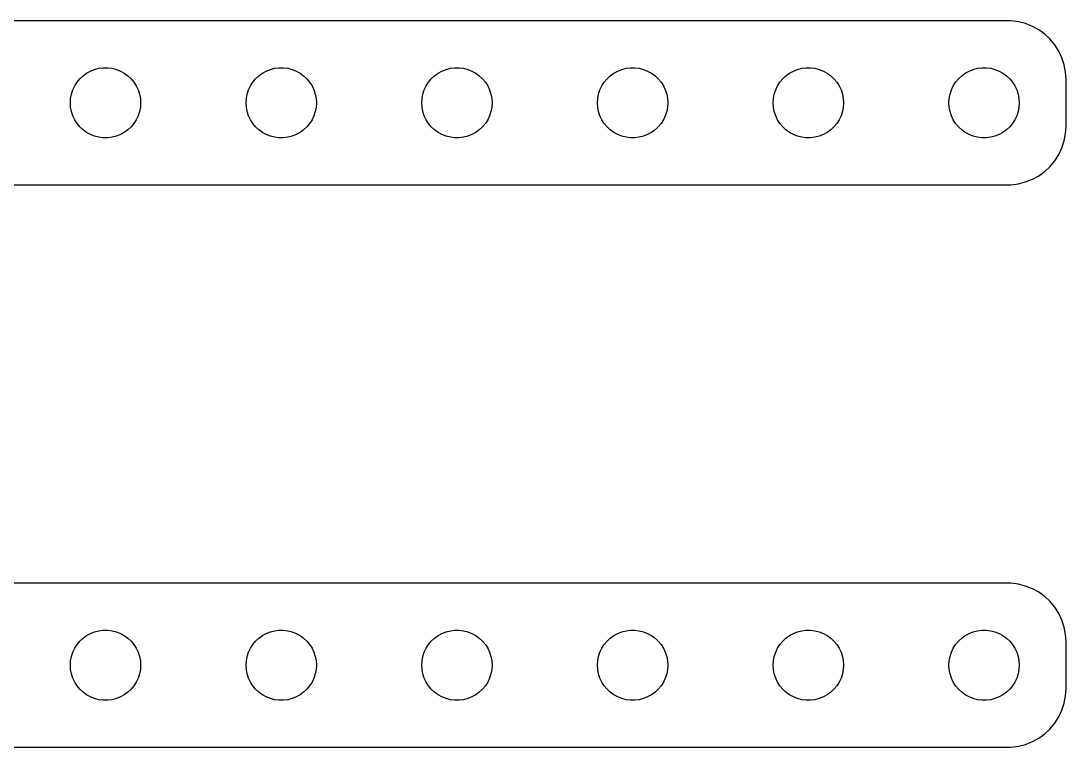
# Model space of a CAD drawing. Header units: metres. Extents: x -86 to 86, y 45 to 75.
# Drawn here: x 41.39 to 86, y 44.5 to 75.5 of the extents above; entities that cross this region are included whole.
import ezdxf

# ---------------------------------------------------------------- set-up
doc = ezdxf.new("R2010")
doc.units = ezdxf.units.M

msp = doc.modelspace()

# ---------------------------------------------------------------- linework, layer by layer
for p, q in [((83.657, 75.4951), (-83.657, 75.4951)), ((83.9684, 75.4557), (83.657, 75.4951)), ((84.2725, 75.3776), (83.9684, 75.4557)), ((84.5644, 75.2621), (84.2725, 75.3776)), ((84.8396, 75.1108), (84.5644, 75.2621)), ((85.0936, 74.9263), (84.8396, 75.1108)), ((85.3224, 74.7114), (85.0936, 74.9263)), ((85.5225, 74.4695), (85.3224, 74.7114)), ((85.6908, 74.2044), (85.5225, 74.4695)), ((85.8244, 73.9203), (85.6908, 74.2044)), ((85.9214, 73.6217), (85.8244, 73.9203)), ((85.9803, 73.3133), (85.9214, 73.6217)), ((44.0439, 73.1558), (44.1963, 73.2665)), ((44.1963, 73.2665), (44.3613, 73.3572)), ((44.3613, 73.3572), (44.5365, 73.4266)), ((44.5365, 73.4266), (44.7189, 73.4734)), ((44.7189, 73.4734), (44.9058, 73.497)), ((44.9058, 73.497), (45.0942, 73.497)), ((45.0942, 73.497), (45.2811, 73.4734)), ((45.2811, 73.4734), (45.4635, 73.4266)), ((45.4635, 73.4266), (45.6387, 73.3572)), ((45.6387, 73.3572), (45.8037, 73.2665)), ((45.8037, 73.2665), (45.9561, 73.1558)), ((51.5439, 73.1558), (51.6963, 73.2665)), ((51.6963, 73.2665), (51.8613, 73.3572)), ((51.8613, 73.3572), (52.0365, 73.4266)), ((52.0365, 73.4266), (52.2189, 73.4734)), ((52.2189, 73.4734), (52.4058, 73.497)), ((52.4058, 73.497), (52.5942, 73.497)), ((52.5942, 73.497), (52.7811, 73.4734)), ((52.7811, 73.4734), (52.9635, 73.4266)), ((52.9635, 73.4266), (53.1387, 73.3572)), ((53.1387, 73.3572), (53.3037, 73.2665)), ((53.3037, 73.2665), (53.4561, 73.1558)), ((59.0439, 73.1558), (59.1963, 73.2665)), ((59.1963, 73.2665), (59.3613, 73.3572)), ((59.3613, 73.3572), (59.5365, 73.4266)), ((59.5365, 73.4266), (59.7189, 73.4734)), ((59.7189, 73.4734), (59.9058, 73.497)), ((59.9058, 73.497), (60.0942, 73.497)), ((60.0942, 73.497), (60.2811, 73.4734)), ((60.2811, 73.4734), (60.4635, 73.4266)), ((60.4635, 73.4266), (60.6387, 73.3572)), ((60.6387, 73.3572), (60.8037, 73.2665)), ((60.8037, 73.2665), (60.9561, 73.1558)), ((66.5439, 73.1558), (66.6963, 73.2665)), ((66.6963, 73.2665), (66.8613, 73.3572)), ((66.8613, 73.3572), (67.0365, 73.4266)), ((67.0365, 73.4266), (67.2189, 73.4734)), ((67.2189, 73.4734), (67.4058, 73.497)), ((67.4058, 73.497), (67.5942, 73.497)), ((67.5942, 73.497), (67.7811, 73.4734)), ((67.7811, 73.4734), (67.9635, 73.4266)), ((67.9635, 73.4266), (68.1387, 73.3572)), ((68.1387, 73.3572), (68.3037, 73.2665)), ((68.3037, 73.2665), (68.4561, 73.1558)), ((74.0439, 73.1558), (74.1963, 73.2665)), ((74.1963, 73.2665), (74.3613, 73.3572)), ((74.3613, 73.3572), (74.5365, 73.4266)), ((74.5365, 73.4266), (74.7189, 73.4734)), ((74.7189, 73.4734), (74.9058, 73.497)), ((74.9058, 73.497), (75.0942, 73.497)), ((75.0942, 73.497), (75.2811, 73.4734)), ((75.2811, 73.4734), (75.4635, 73.4266)), ((75.4635, 73.4266), (75.6387, 73.3572)), ((75.6387, 73.3572), (75.8037, 73.2665)), ((75.8037, 73.2665), (75.9561, 73.1558)), ((81.5439, 73.1558), (81.6963, 73.2665)), ((81.6963, 73.2665), (81.8613, 73.3572)), ((81.8613, 73.3572), (82.0365, 73.4266)), ((82.0365, 73.4266), (82.2189, 73.4734)), ((82.2189, 73.4734), (82.4058, 73.497)), ((82.4058, 73.497), (82.5942, 73.497)), ((82.5942, 73.497), (82.7811, 73.4734)), ((82.7811, 73.4734), (82.9635, 73.4266)), ((82.9635, 73.4266), (83.1387, 73.3572)), ((83.1387, 73.3572), (83.3037, 73.2665)), ((83.3037, 73.2665), (83.4561, 73.1558)), ((86, 73), (85.9803, 73.3133)), ((43.6053, 72.5522), (43.6855, 72.7226)), ((43.6855, 72.7226), (43.7865, 72.8817)), ((43.7865, 72.8817), (43.9065, 73.0268)), ((43.9065, 73.0268), (44.0439, 73.1558)), ((45.9561, 73.1558), (46.0934, 73.0268)), ((46.0934, 73.0268), (46.2135, 72.8817)), ((46.2135, 72.8817), (46.3145, 72.7226)), ((46.3145, 72.7226), (46.3947, 72.5522)), ((51.1053, 72.5522), (51.1855, 72.7226)), ((51.1855, 72.7226), (51.2865, 72.8817)), ((51.2865, 72.8817), (51.4065, 73.0268)), ((51.4065, 73.0268), (51.5439, 73.1558)), ((53.4561, 73.1558), (53.5934, 73.0268)), ((53.5934, 73.0268), (53.7135, 72.8817)), ((53.7135, 72.8817), (53.8145, 72.7226)), ((53.8145, 72.7226), (53.8947, 72.5522)), ((58.6053, 72.5522), (58.6855, 72.7226)), ((58.6855, 72.7226), (58.7865, 72.8817)), ((58.7865, 72.8817), (58.9065, 73.0268)), ((58.9065, 73.0268), (59.0439, 73.1558)), ((60.9561, 73.1558), (61.0934, 73.0268)), ((61.0934, 73.0268), (61.2135, 72.8817)), ((61.2135, 72.8817), (61.3145, 72.7226)), ((61.3145, 72.7226), (61.3947, 72.5522)), ((66.1053, 72.5522), (66.1855, 72.7226)), ((66.1855, 72.7226), (66.2865, 72.8817)), ((66.2865, 72.8817), (66.4065, 73.0268)), ((66.4065, 73.0268), (66.5439, 73.1558)), ((68.4561, 73.1558), (68.5934, 73.0268)), ((68.5934, 73.0268), (68.7135, 72.8817)), ((68.7135, 72.8817), (68.8145, 72.7226)), ((68.8145, 72.7226), (68.8947, 72.5522)), ((73.6053, 72.5522), (73.6855, 72.7226)), ((73.6855, 72.7226), (73.7865, 72.8817)), ((73.7865, 72.8817), (73.9065, 73.0268)), ((73.9065, 73.0268), (74.0439, 73.1558)), ((75.9561, 73.1558), (76.0934, 73.0268)), ((76.0934, 73.0268), (76.2135, 72.8817)), ((76.2135, 72.8817), (76.3145, 72.7226)), ((76.3145, 72.7226), (76.3947, 72.5522)), ((81.1053, 72.5522), (81.1855, 72.7226)), ((81.1855, 72.7226), (81.2865, 72.8817)), ((81.2865, 72.8817), (81.4065, 73.0268)), ((81.4065, 73.0268), (81.5439, 73.1558)), ((83.4561, 73.1558), (83.5934, 73.0268)), ((83.5934, 73.0268), (83.7135, 72.8817)), ((83.7135, 72.8817), (83.8145, 72.7226)), ((83.8145, 72.7226), (83.8947, 72.5522)), ((86, 71), (86, 73)), ((43.5118, 72.188), (43.5471, 72.373)), ((43.5471, 72.373), (43.6053, 72.5522)), ((46.3947, 72.5522), (46.4529, 72.373)), ((46.4529, 72.373), (46.4882, 72.188)), ((51.0118, 72.188), (51.0471, 72.373)), ((51.0471, 72.373), (51.1053, 72.5522)), ((53.8947, 72.5522), (53.9529, 72.373)), ((53.9529, 72.373), (53.9882, 72.188)), ((58.5118, 72.188), (58.5471, 72.373)), ((58.5471, 72.373), (58.6053, 72.5522)), ((61.3947, 72.5522), (61.4529, 72.373)), ((61.4529, 72.373), (61.4882, 72.188)), ((66.0118, 72.188), (66.0471, 72.373)), ((66.0471, 72.373), (66.1053, 72.5522)), ((68.8947, 72.5522), (68.9529, 72.373)), ((68.9529, 72.373), (68.9882, 72.188)), ((73.5118, 72.188), (73.5471, 72.373)), ((73.5471, 72.373), (73.6053, 72.5522)), ((76.3947, 72.5522), (76.4529, 72.373)), ((76.4529, 72.373), (76.4882, 72.188)), ((81.0118, 72.188), (81.0471, 72.373)), ((81.0471, 72.373), (81.1053, 72.5522)), ((83.8947, 72.5522), (83.9529, 72.373)), ((83.9529, 72.373), (83.9882, 72.188)), ((43.5, 72), (43.5118, 72.188)), ((43.5118, 71.812), (43.5, 72)), ((46.4882, 72.188), (46.5, 72)), ((46.5, 72), (46.4882, 71.812)), ((51, 72), (51.0118, 72.188)), ((51.0118, 71.812), (51, 72)), ((53.9882, 72.188), (54, 72)), ((54, 72), (53.9882, 71.812)), ((58.5, 72), (58.5118, 72.188)), ((58.5118, 71.812), (58.5, 72)), ((61.4882, 72.188), (61.5, 72)), ((61.5, 72), (61.4882, 71.812)), ((66, 72), (66.0118, 72.188)), ((66.0118, 71.812), (66, 72)), ((68.9882, 72.188), (69, 72)), ((69, 72), (68.9882, 71.812)), ((73.5, 72), (73.5118, 72.188)), ((73.5118, 71.812), (73.5, 72)), ((76.4882, 72.188), (76.5, 72)), ((76.5, 72), (76.4882, 71.812)), ((81, 72), (81.0118, 72.188)), ((81.0118, 71.812), (81, 72)), ((83.9882, 72.188), (84, 72)), ((84, 72), (83.9882, 71.812)), ((43.5471, 71.627), (43.5118, 71.812)), ((43.6053, 71.4478), (43.5471, 71.627)), ((43.6855, 71.2774), (43.6053, 71.4478)), ((46.3947, 71.4478), (46.3145, 71.2774)), ((46.4529, 71.627), (46.3947, 71.4478)), ((46.4882, 71.812), (46.4529, 71.627)), ((51.0471, 71.627), (51.0118, 71.812)), ((51.1053, 71.4478), (51.0471, 71.627)), ((51.1855, 71.2774), (51.1053, 71.4478)), ((53.8947, 71.4478), (53.8145, 71.2774)), ((53.9529, 71.627), (53.8947, 71.4478)), ((53.9882, 71.812), (53.9529, 71.627)), ((58.5471, 71.627), (58.5118, 71.812)), ((58.6053, 71.4478), (58.5471, 71.627)), ((58.6855, 71.2774), (58.6053, 71.4478)), ((61.3947, 71.4478), (61.3145, 71.2774)), ((61.4529, 71.627), (61.3947, 71.4478)), ((61.4882, 71.812), (61.4529, 71.627)), ((66.0471, 71.627), (66.0118, 71.812)), ((66.1053, 71.4478), (66.0471, 71.627)), ((66.1855, 71.2774), (66.1053, 71.4478)), ((68.8947, 71.4478), (68.8145, 71.2774)), ((68.9529, 71.627), (68.8947, 71.4478)), ((68.9882, 71.812), (68.9529, 71.627)), ((73.5471, 71.627), (73.5118, 71.812)), ((73.6053, 71.4478), (73.5471, 71.627)), ((73.6855, 71.2774), (73.6053, 71.4478)), ((76.3947, 71.4478), (76.3145, 71.2774)), ((76.4529, 71.627), (76.3947, 71.4478)), ((76.4882, 71.812), (76.4529, 71.627)), ((81.0471, 71.627), (81.0118, 71.812)), ((81.1053, 71.4478), (81.0471, 71.627)), ((81.1855, 71.2774), (81.1053, 71.4478)), ((83.8947, 71.4478), (83.8145, 71.2774)), ((83.9529, 71.627), (83.8947, 71.4478)), ((83.9882, 71.812), (83.9529, 71.627)), ((43.7865, 71.1183), (43.6855, 71.2774)), ((43.9065, 70.9732), (43.7865, 71.1183)), ((44.0439, 70.8442), (43.9065, 70.9732)), ((46.0934, 70.9732), (45.9561, 70.8442)), ((46.2135, 71.1183), (46.0934, 70.9732)), ((46.3145, 71.2774), (46.2135, 71.1183)), ((51.2865, 71.1183), (51.1855, 71.2774)), ((51.4065, 70.9732), (51.2865, 71.1183)), ((51.5439, 70.8442), (51.4065, 70.9732)), ((53.5934, 70.9732), (53.4561, 70.8442)), ((53.7135, 71.1183), (53.5934, 70.9732)), ((53.8145, 71.2774), (53.7135, 71.1183)), ((58.7865, 71.1183), (58.6855, 71.2774)), ((58.9065, 70.9732), (58.7865, 71.1183)), ((59.0439, 70.8442), (58.9065, 70.9732)), ((61.0934, 70.9732), (60.9561, 70.8442)), ((61.2135, 71.1183), (61.0934, 70.9732)), ((61.3145, 71.2774), (61.2135, 71.1183)), ((66.2865, 71.1183), (66.1855, 71.2774)), ((66.4065, 70.9732), (66.2865, 71.1183)), ((66.5439, 70.8442), (66.4065, 70.9732)), ((68.5934, 70.9732), (68.4561, 70.8442)), ((68.7135, 71.1183), (68.5934, 70.9732)), ((68.8145, 71.2774), (68.7135, 71.1183)), ((73.7865, 71.1183), (73.6855, 71.2774)), ((73.9065, 70.9732), (73.7865, 71.1183)), ((74.0439, 70.8442), (73.9065, 70.9732)), ((76.0934, 70.9732), (75.9561, 70.8442)), ((76.2135, 71.1183), (76.0934, 70.9732)), ((76.3145, 71.2774), (76.2135, 71.1183)), ((81.2865, 71.1183), (81.1855, 71.2774)), ((81.4065, 70.9732), (81.2865, 71.1183)), ((81.5439, 70.8442), (81.4065, 70.9732)), ((83.5934, 70.9732), (83.4561, 70.8442)), ((83.7135, 71.1183), (83.5934, 70.9732)), ((83.8145, 71.2774), (83.7135, 71.1183)), ((85.9803, 70.6867), (86, 71)), ((44.1963, 70.7335), (44.0439, 70.8442)), ((44.3613, 70.6428), (44.1963, 70.7335)), ((44.5365, 70.5734), (44.3613, 70.6428)), ((44.7189, 70.5266), (44.5365, 70.5734)), ((44.9058, 70.503), (44.7189, 70.5266)), ((45.0942, 70.503), (44.9058, 70.503)), ((45.2811, 70.5266), (45.0942, 70.503)), ((45.4635, 70.5734), (45.2811, 70.5266)), ((45.6387, 70.6428), (45.4635, 70.5734)), ((45.8037, 70.7335), (45.6387, 70.6428)), ((45.9561, 70.8442), (45.8037, 70.7335)), ((51.6963, 70.7335), (51.5439, 70.8442)), ((51.8613, 70.6428), (51.6963, 70.7335)), ((52.0365, 70.5734), (51.8613, 70.6428)), ((52.2189, 70.5266), (52.0365, 70.5734)), ((52.4058, 70.503), (52.2189, 70.5266)), ((52.5942, 70.503), (52.4058, 70.503)), ((52.7811, 70.5266), (52.5942, 70.503)), ((52.9635, 70.5734), (52.7811, 70.5266)), ((53.1387, 70.6428), (52.9635, 70.5734)), ((53.3037, 70.7335), (53.1387, 70.6428)), ((53.4561, 70.8442), (53.3037, 70.7335)), ((59.1963, 70.7335), (59.0439, 70.8442)), ((59.3613, 70.6428), (59.1963, 70.7335)), ((59.5365, 70.5734), (59.3613, 70.6428)), ((59.7189, 70.5266), (59.5365, 70.5734)), ((59.9058, 70.503), (59.7189, 70.5266)), ((60.0942, 70.503), (59.9058, 70.503)), ((60.2811, 70.5266), (60.0942, 70.503)), ((60.4635, 70.5734), (60.2811, 70.5266)), ((60.6387, 70.6428), (60.4635, 70.5734)), ((60.8037, 70.7335), (60.6387, 70.6428)), ((60.9561, 70.8442), (60.8037, 70.7335)), ((66.6963, 70.7335), (66.5439, 70.8442)), ((66.8613, 70.6428), (66.6963, 70.7335)), ((67.0365, 70.5734), (66.8613, 70.6428)), ((67.2189, 70.5266), (67.0365, 70.5734)), ((67.4058, 70.503), (67.2189, 70.5266)), ((67.5942, 70.503), (67.4058, 70.503)), ((67.7811, 70.5266), (67.5942, 70.503)), ((67.9635, 70.5734), (67.7811, 70.5266)), ((68.1387, 70.6428), (67.9635, 70.5734)), ((68.3037, 70.7335), (68.1387, 70.6428)), ((68.4561, 70.8442), (68.3037, 70.7335)), ((74.1963, 70.7335), (74.0439, 70.8442)), ((74.3613, 70.6428), (74.1963, 70.7335)), ((74.5365, 70.5734), (74.3613, 70.6428)), ((74.7189, 70.5266), (74.5365, 70.5734)), ((74.9058, 70.503), (74.7189, 70.5266)), ((75.0942, 70.503), (74.9058, 70.503)), ((75.2811, 70.5266), (75.0942, 70.503)), ((75.4635, 70.5734), (75.2811, 70.5266)), ((75.6387, 70.6428), (75.4635, 70.5734)), ((75.8037, 70.7335), (75.6387, 70.6428)), ((75.9561, 70.8442), (75.8037, 70.7335)), ((81.6963, 70.7335), (81.5439, 70.8442)), ((81.8613, 70.6428), (81.6963, 70.7335)), ((82.0365, 70.5734), (81.8613, 70.6428)), ((82.2189, 70.5266), (82.0365, 70.5734)), ((82.4058, 70.503), (82.2189, 70.5266)), ((82.5942, 70.503), (82.4058, 70.503)), ((82.7811, 70.5266), (82.5942, 70.503)), ((82.9635, 70.5734), (82.7811, 70.5266)), ((83.1387, 70.6428), (82.9635, 70.5734)), ((83.3037, 70.7335), (83.1387, 70.6428)), ((83.4561, 70.8442), (83.3037, 70.7335)), ((85.9214, 70.3783), (85.9803, 70.6867)), ((85.6908, 69.7956), (85.8244, 70.0797)), ((85.8244, 70.0797), (85.9214, 70.3783)), ((85.5225, 69.5305), (85.6908, 69.7956)), ((85.0936, 69.0737), (85.3224, 69.2886)), ((85.3224, 69.2886), (85.5225, 69.5305)), ((84.2725, 68.6224), (84.5644, 68.7379)), ((84.5644, 68.7379), (84.8396, 68.8892)), ((84.8396, 68.8892), (85.0936, 69.0737)), ((-83.657, 68.5049), (83.657, 68.5049)), ((83.657, 68.5049), (83.9684, 68.5443)), ((83.9684, 68.5443), (84.2725, 68.6224)), ((83.657, 51.4951), (-83.657, 51.4951)), ((83.9684, 51.4557), (83.657, 51.4951)), ((84.2725, 51.3776), (83.9684, 51.4557)), ((84.5644, 51.2621), (84.2725, 51.3776)), ((84.8396, 51.1108), (84.5644, 51.2621)), ((85.0936, 50.9263), (84.8396, 51.1108)), ((85.3224, 50.7114), (85.0936, 50.9263)), ((85.5225, 50.4695), (85.3224, 50.7114)), ((85.6908, 50.2044), (85.5225, 50.4695)), ((85.8244, 49.9203), (85.6908, 50.2044)), ((85.9214, 49.6217), (85.8244, 49.9203)), ((85.9803, 49.3133), (85.9214, 49.6217)), ((43.9065, 49.0268), (44.0439, 49.1558)), ((44.0439, 49.1558), (44.1963, 49.2665)), ((44.1963, 49.2665), (44.3613, 49.3572)), ((44.3613, 49.3572), (44.5365, 49.4266)), ((44.5365, 49.4266), (44.7189, 49.4734)), ((44.7189, 49.4734), (44.9058, 49.497)), ((44.9058, 49.497), (45.0942, 49.497)), ((45.0942, 49.497), (45.2811, 49.4734)), ((45.2811, 49.4734), (45.4635, 49.4266)), ((45.4635, 49.4266), (45.6387, 49.3572)), ((45.6387, 49.3572), (45.8037, 49.2665)), ((45.8037, 49.2665), (45.9561, 49.1558)), ((45.9561, 49.1558), (46.0934, 49.0268)), ((51.4065, 49.0268), (51.5439, 49.1558)), ((51.5439, 49.1558), (51.6963, 49.2665)), ((51.6963, 49.2665), (51.8613, 49.3572)), ((51.8613, 49.3572), (52.0365, 49.4266)), ((52.0365, 49.4266), (52.2189, 49.4734)), ((52.2189, 49.4734), (52.4058, 49.497)), ((52.4058, 49.497), (52.5942, 49.497)), ((52.5942, 49.497), (52.7811, 49.4734)), ((52.7811, 49.4734), (52.9635, 49.4266)), ((52.9635, 49.4266), (53.1387, 49.3572)), ((53.1387, 49.3572), (53.3037, 49.2665)), ((53.3037, 49.2665), (53.4561, 49.1558)), ((53.4561, 49.1558), (53.5934, 49.0268)), ((58.9065, 49.0268), (59.0439, 49.1558)), ((59.0439, 49.1558), (59.1963, 49.2665)), ((59.1963, 49.2665), (59.3613, 49.3572)), ((59.3613, 49.3572), (59.5365, 49.4266)), ((59.5365, 49.4266), (59.7189, 49.4734)), ((59.7189, 49.4734), (59.9058, 49.497)), ((59.9058, 49.497), (60.0942, 49.497)), ((60.0942, 49.497), (60.2811, 49.4734)), ((60.2811, 49.4734), (60.4635, 49.4266)), ((60.4635, 49.4266), (60.6387, 49.3572)), ((60.6387, 49.3572), (60.8037, 49.2665)), ((60.8037, 49.2665), (60.9561, 49.1558)), ((60.9561, 49.1558), (61.0934, 49.0268)), ((66.4065, 49.0268), (66.5439, 49.1558)), ((66.5439, 49.1558), (66.6963, 49.2665)), ((66.6963, 49.2665), (66.8613, 49.3572)), ((66.8613, 49.3572), (67.0365, 49.4266)), ((67.0365, 49.4266), (67.2189, 49.4734)), ((67.2189, 49.4734), (67.4058, 49.497)), ((67.4058, 49.497), (67.5942, 49.497)), ((67.5942, 49.497), (67.7811, 49.4734)), ((67.7811, 49.4734), (67.9635, 49.4266)), ((67.9635, 49.4266), (68.1387, 49.3572)), ((68.1387, 49.3572), (68.3037, 49.2665)), ((68.3037, 49.2665), (68.4561, 49.1558)), ((68.4561, 49.1558), (68.5934, 49.0268)), ((73.9065, 49.0268), (74.0439, 49.1558)), ((74.0439, 49.1558), (74.1963, 49.2665)), ((74.1963, 49.2665), (74.3613, 49.3572)), ((74.3613, 49.3572), (74.5365, 49.4266)), ((74.5365, 49.4266), (74.7189, 49.4734)), ((74.7189, 49.4734), (74.9058, 49.497)), ((74.9058, 49.497), (75.0942, 49.497)), ((75.0942, 49.497), (75.2811, 49.4734)), ((75.2811, 49.4734), (75.4635, 49.4266)), ((75.4635, 49.4266), (75.6387, 49.3572)), ((75.6387, 49.3572), (75.8037, 49.2665)), ((75.8037, 49.2665), (75.9561, 49.1558)), ((75.9561, 49.1558), (76.0934, 49.0268)), ((81.4065, 49.0268), (81.5439, 49.1558)), ((81.5439, 49.1558), (81.6963, 49.2665)), ((81.6963, 49.2665), (81.8613, 49.3572)), ((81.8613, 49.3572), (82.0365, 49.4266)), ((82.0365, 49.4266), (82.2189, 49.4734)), ((82.2189, 49.4734), (82.4058, 49.497)), ((82.4058, 49.497), (82.5942, 49.497)), ((82.5942, 49.497), (82.7811, 49.4734)), ((82.7811, 49.4734), (82.9635, 49.4266)), ((82.9635, 49.4266), (83.1387, 49.3572)), ((83.1387, 49.3572), (83.3037, 49.2665)), ((83.3037, 49.2665), (83.4561, 49.1558)), ((83.4561, 49.1558), (83.5934, 49.0268)), ((86, 49), (85.9803, 49.3133)), ((43.6053, 48.5522), (43.6855, 48.7226)), ((43.6855, 48.7226), (43.7865, 48.8817)), ((43.7865, 48.8817), (43.9065, 49.0268)), ((46.0934, 49.0268), (46.2135, 48.8817)), ((46.2135, 48.8817), (46.3145, 48.7226)), ((46.3145, 48.7226), (46.3947, 48.5522)), ((51.1053, 48.5522), (51.1855, 48.7226)), ((51.1855, 48.7226), (51.2865, 48.8817)), ((51.2865, 48.8817), (51.4065, 49.0268)), ((53.5934, 49.0268), (53.7135, 48.8817)), ((53.7135, 48.8817), (53.8145, 48.7226)), ((53.8145, 48.7226), (53.8947, 48.5522)), ((58.6053, 48.5522), (58.6855, 48.7226)), ((58.6855, 48.7226), (58.7865, 48.8817)), ((58.7865, 48.8817), (58.9065, 49.0268)), ((61.0934, 49.0268), (61.2135, 48.8817)), ((61.2135, 48.8817), (61.3145, 48.7226)), ((61.3145, 48.7226), (61.3947, 48.5522)), ((66.1053, 48.5522), (66.1855, 48.7226)), ((66.1855, 48.7226), (66.2865, 48.8817)), ((66.2865, 48.8817), (66.4065, 49.0268)), ((68.5934, 49.0268), (68.7135, 48.8817)), ((68.7135, 48.8817), (68.8145, 48.7226)), ((68.8145, 48.7226), (68.8947, 48.5522)), ((73.6053, 48.5522), (73.6855, 48.7226)), ((73.6855, 48.7226), (73.7865, 48.8817)), ((73.7865, 48.8817), (73.9065, 49.0268)), ((76.0934, 49.0268), (76.2135, 48.8817)), ((76.2135, 48.8817), (76.3145, 48.7226)), ((76.3145, 48.7226), (76.3947, 48.5522)), ((81.1053, 48.5522), (81.1855, 48.7226)), ((81.1855, 48.7226), (81.2865, 48.8817)), ((81.2865, 48.8817), (81.4065, 49.0268)), ((83.5934, 49.0268), (83.7135, 48.8817)), ((83.7135, 48.8817), (83.8145, 48.7226)), ((83.8145, 48.7226), (83.8947, 48.5522)), ((86, 47), (86, 49)), ((43.5, 48), (43.5118, 48.188)), ((43.5118, 48.188), (43.5471, 48.373)), ((43.5471, 48.373), (43.6053, 48.5522)), ((46.3947, 48.5522), (46.4529, 48.373)), ((46.4529, 48.373), (46.4882, 48.188)), ((46.4882, 48.188), (46.5, 48)), ((51, 48), (51.0118, 48.188)), ((51.0118, 48.188), (51.0471, 48.373)), ((51.0471, 48.373), (51.1053, 48.5522)), ((53.8947, 48.5522), (53.9529, 48.373)), ((53.9529, 48.373), (53.9882, 48.188)), ((53.9882, 48.188), (54, 48)), ((58.5, 48), (58.5118, 48.188)), ((58.5118, 48.188), (58.5471, 48.373)), ((58.5471, 48.373), (58.6053, 48.5522)), ((61.3947, 48.5522), (61.4529, 48.373)), ((61.4529, 48.373), (61.4882, 48.188)), ((61.4882, 48.188), (61.5, 48)), ((66, 48), (66.0118, 48.188)), ((66.0118, 48.188), (66.0471, 48.373)), ((66.0471, 48.373), (66.1053, 48.5522)), ((68.8947, 48.5522), (68.9529, 48.373)), ((68.9529, 48.373), (68.9882, 48.188)), ((68.9882, 48.188), (69, 48)), ((73.5, 48), (73.5118, 48.188)), ((73.5118, 48.188), (73.5471, 48.373)), ((73.5471, 48.373), (73.6053, 48.5522)), ((76.3947, 48.5522), (76.4529, 48.373)), ((76.4529, 48.373), (76.4882, 48.188)), ((76.4882, 48.188), (76.5, 48)), ((81, 48), (81.0118, 48.188)), ((81.0118, 48.188), (81.0471, 48.373)), ((81.0471, 48.373), (81.1053, 48.5522)), ((83.8947, 48.5522), (83.9529, 48.373)), ((83.9529, 48.373), (83.9882, 48.188)), ((83.9882, 48.188), (84, 48)), ((43.5118, 47.812), (43.5, 48)), ((43.5471, 47.627), (43.5118, 47.812)), ((46.4882, 47.812), (46.4529, 47.627)), ((46.5, 48), (46.4882, 47.812)), ((51.0118, 47.812), (51, 48)), ((51.0471, 47.627), (51.0118, 47.812)), ((53.9882, 47.812), (53.9529, 47.627)), ((54, 48), (53.9882, 47.812)), ((58.5118, 47.812), (58.5, 48)), ((58.5471, 47.627), (58.5118, 47.812)), ((61.4882, 47.812), (61.4529, 47.627)), ((61.5, 48), (61.4882, 47.812)), ((66.0118, 47.812), (66, 48)), ((66.0471, 47.627), (66.0118, 47.812)), ((68.9882, 47.812), (68.9529, 47.627)), ((69, 48), (68.9882, 47.812)), ((73.5118, 47.812), (73.5, 48)), ((73.5471, 47.627), (73.5118, 47.812)), ((76.4882, 47.812), (76.4529, 47.627)), ((76.5, 48), (76.4882, 47.812)), ((81.0118, 47.812), (81, 48)), ((81.0471, 47.627), (81.0118, 47.812)), ((83.9882, 47.812), (83.9529, 47.627)), ((84, 48), (83.9882, 47.812)), ((43.6053, 47.4478), (43.5471, 47.627)), ((43.6855, 47.2774), (43.6053, 47.4478)), ((46.3947, 47.4478), (46.3145, 47.2774)), ((46.4529, 47.627), (46.3947, 47.4478)), ((51.1053, 47.4478), (51.0471, 47.627)), ((51.1855, 47.2774), (51.1053, 47.4478)), ((53.8947, 47.4478), (53.8145, 47.2774)), ((53.9529, 47.627), (53.8947, 47.4478)), ((58.6053, 47.4478), (58.5471, 47.627)), ((58.6855, 47.2774), (58.6053, 47.4478)), ((61.3947, 47.4478), (61.3145, 47.2774)), ((61.4529, 47.627), (61.3947, 47.4478)), ((66.1053, 47.4478), (66.0471, 47.627)), ((66.1855, 47.2774), (66.1053, 47.4478)), ((68.8947, 47.4478), (68.8145, 47.2774)), ((68.9529, 47.627), (68.8947, 47.4478)), ((73.6053, 47.4478), (73.5471, 47.627)), ((73.6855, 47.2774), (73.6053, 47.4478)), ((76.3947, 47.4478), (76.3145, 47.2774)), ((76.4529, 47.627), (76.3947, 47.4478)), ((81.1053, 47.4478), (81.0471, 47.627)), ((81.1855, 47.2774), (81.1053, 47.4478)), ((83.8947, 47.4478), (83.8145, 47.2774)), ((83.9529, 47.627), (83.8947, 47.4478)), ((43.7865, 47.1183), (43.6855, 47.2774)), ((43.9065, 46.9732), (43.7865, 47.1183)), ((44.0439, 46.8442), (43.9065, 46.9732)), ((44.1963, 46.7335), (44.0439, 46.8442)), ((45.9561, 46.8442), (45.8037, 46.7335)), ((46.0934, 46.9732), (45.9561, 46.8442)), ((46.2135, 47.1183), (46.0934, 46.9732)), ((46.3145, 47.2774), (46.2135, 47.1183)), ((51.2865, 47.1183), (51.1855, 47.2774)), ((51.4065, 46.9732), (51.2865, 47.1183)), ((51.5439, 46.8442), (51.4065, 46.9732)), ((51.6963, 46.7335), (51.5439, 46.8442)), ((53.4561, 46.8442), (53.3037, 46.7335)), ((53.5934, 46.9732), (53.4561, 46.8442)), ((53.7135, 47.1183), (53.5934, 46.9732)), ((53.8145, 47.2774), (53.7135, 47.1183)), ((58.7865, 47.1183), (58.6855, 47.2774)), ((58.9065, 46.9732), (58.7865, 47.1183)), ((59.0439, 46.8442), (58.9065, 46.9732)), ((59.1963, 46.7335), (59.0439, 46.8442)), ((60.9561, 46.8442), (60.8037, 46.7335)), ((61.0934, 46.9732), (60.9561, 46.8442)), ((61.2135, 47.1183), (61.0934, 46.9732)), ((61.3145, 47.2774), (61.2135, 47.1183)), ((66.2865, 47.1183), (66.1855, 47.2774)), ((66.4065, 46.9732), (66.2865, 47.1183)), ((66.5439, 46.8442), (66.4065, 46.9732)), ((66.6963, 46.7335), (66.5439, 46.8442)), ((68.4561, 46.8442), (68.3037, 46.7335)), ((68.5934, 46.9732), (68.4561, 46.8442)), ((68.7135, 47.1183), (68.5934, 46.9732)), ((68.8145, 47.2774), (68.7135, 47.1183)), ((73.7865, 47.1183), (73.6855, 47.2774)), ((73.9065, 46.9732), (73.7865, 47.1183)), ((74.0439, 46.8442), (73.9065, 46.9732)), ((74.1963, 46.7335), (74.0439, 46.8442)), ((75.9561, 46.8442), (75.8037, 46.7335)), ((76.0934, 46.9732), (75.9561, 46.8442)), ((76.2135, 47.1183), (76.0934, 46.9732)), ((76.3145, 47.2774), (76.2135, 47.1183)), ((81.2865, 47.1183), (81.1855, 47.2774)), ((81.4065, 46.9732), (81.2865, 47.1183)), ((81.5439, 46.8442), (81.4065, 46.9732)), ((81.6963, 46.7335), (81.5439, 46.8442)), ((83.4561, 46.8442), (83.3037, 46.7335)), ((83.5934, 46.9732), (83.4561, 46.8442)), ((83.7135, 47.1183), (83.5934, 46.9732)), ((83.8145, 47.2774), (83.7135, 47.1183)), ((85.9803, 46.6867), (86, 47)), ((44.3613, 46.6428), (44.1963, 46.7335)), ((44.5365, 46.5734), (44.3613, 46.6428)), ((44.7189, 46.5266), (44.5365, 46.5734)), ((44.9058, 46.503), (44.7189, 46.5266)), ((45.0942, 46.503), (44.9058, 46.503)), ((45.2811, 46.5266), (45.0942, 46.503)), ((45.4635, 46.5734), (45.2811, 46.5266)), ((45.6387, 46.6428), (45.4635, 46.5734)), ((45.8037, 46.7335), (45.6387, 46.6428)), ((51.8613, 46.6428), (51.6963, 46.7335)), ((52.0365, 46.5734), (51.8613, 46.6428)), ((52.2189, 46.5266), (52.0365, 46.5734)), ((52.4058, 46.503), (52.2189, 46.5266)), ((52.5942, 46.503), (52.4058, 46.503)), ((52.7811, 46.5266), (52.5942, 46.503)), ((52.9635, 46.5734), (52.7811, 46.5266)), ((53.1387, 46.6428), (52.9635, 46.5734)), ((53.3037, 46.7335), (53.1387, 46.6428)), ((59.3613, 46.6428), (59.1963, 46.7335)), ((59.5365, 46.5734), (59.3613, 46.6428)), ((59.7189, 46.5266), (59.5365, 46.5734)), ((59.9058, 46.503), (59.7189, 46.5266)), ((60.0942, 46.503), (59.9058, 46.503)), ((60.2811, 46.5266), (60.0942, 46.503)), ((60.4635, 46.5734), (60.2811, 46.5266)), ((60.6387, 46.6428), (60.4635, 46.5734)), ((60.8037, 46.7335), (60.6387, 46.6428)), ((66.8613, 46.6428), (66.6963, 46.7335)), ((67.0365, 46.5734), (66.8613, 46.6428)), ((67.2189, 46.5266), (67.0365, 46.5734)), ((67.4058, 46.503), (67.2189, 46.5266)), ((67.5942, 46.503), (67.4058, 46.503)), ((67.7811, 46.5266), (67.5942, 46.503)), ((67.9635, 46.5734), (67.7811, 46.5266)), ((68.1387, 46.6428), (67.9635, 46.5734)), ((68.3037, 46.7335), (68.1387, 46.6428)), ((74.3613, 46.6428), (74.1963, 46.7335)), ((74.5365, 46.5734), (74.3613, 46.6428)), ((74.7189, 46.5266), (74.5365, 46.5734)), ((74.9058, 46.503), (74.7189, 46.5266)), ((75.0942, 46.503), (74.9058, 46.503)), ((75.2811, 46.5266), (75.0942, 46.503)), ((75.4635, 46.5734), (75.2811, 46.5266)), ((75.6387, 46.6428), (75.4635, 46.5734)), ((75.8037, 46.7335), (75.6387, 46.6428)), ((81.8613, 46.6428), (81.6963, 46.7335)), ((82.0365, 46.5734), (81.8613, 46.6428)), ((82.2189, 46.5266), (82.0365, 46.5734)), ((82.4058, 46.503), (82.2189, 46.5266)), ((82.5942, 46.503), (82.4058, 46.503)), ((82.7811, 46.5266), (82.5942, 46.503)), ((82.9635, 46.5734), (82.7811, 46.5266)), ((83.1387, 46.6428), (82.9635, 46.5734)), ((83.3037, 46.7335), (83.1387, 46.6428)), ((85.9214, 46.3783), (85.9803, 46.6867)), ((85.6908, 45.7956), (85.8244, 46.0797)), ((85.8244, 46.0797), (85.9214, 46.3783)), ((85.3224, 45.2886), (85.5225, 45.5305)), ((85.5225, 45.5305), (85.6908, 45.7956)), ((84.8396, 44.8892), (85.0936, 45.0737)), ((85.0936, 45.0737), (85.3224, 45.2886)), ((83.9684, 44.5443), (84.2725, 44.6224)), ((84.2725, 44.6224), (84.5644, 44.7379)), ((84.5644, 44.7379), (84.8396, 44.8892)), ((-83.657, 44.5049), (83.657, 44.5049)), ((83.657, 44.5049), (83.9684, 44.5443))]:
    msp.add_line(p, q)

doc.saveas('drawing.dxf')
